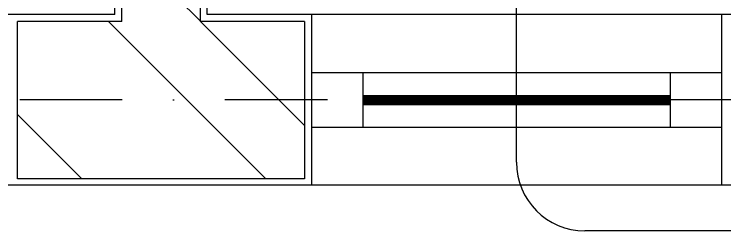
# Model space of a CAD drawing. Extents: x -437689 to -407696, y -55787 to -37037.
# Drawn here: x -434303 to -433783, y -49511 to -49353 of the extents above; entities that cross this region are included whole.
import ezdxf

# ---------------------------------------------------------------- set-up
doc = ezdxf.new("R2010")
doc.units = 0
doc.header["$LTSCALE"] = 150
doc.header["$MEASUREMENT"] = 0
doc.linetypes.add('DASHDOT', pattern=[1, 0.5, -0.25, 0, -0.25])
doc.linetypes.add('HIDDEN', pattern=[9.525, 6.35, -3.175])
for name, color, linetype in [('DR', 6, 'CONTINUOUS'), ('GRID', 252, 'DASHDOT'), ('VENT', 8, 'HIDDEN'), ('WALL', 7, 'CONTINUOUS'), ('WIN-1', 56, 'CONTINUOUS')]:
    doc.layers.add(name, color=color, linetype=linetype)

msp = doc.modelspace()

# ---------------------------------------------------------------- linework, layer by layer
at = {"layer": 'DR', "linetype": 'CONTINUOUS', "ltscale": 900}
for p, q in [((-433935.51, -49460.99), (-433935.51, -49211.12)), ((-433702.67, -49510.99), (-433885.51, -49510.99))]:
    msp.add_line(p, q, dxfattribs=at)
msp.add_arc((-433885.51, -49460.99), 50, 180, 270, dxfattribs=at)
at = {"layer": 'GRID', "color": 9}
msp.add_line((-432722.96, -49415.33), (-436475.27, -49415.33), dxfattribs=at)
at = {"layer": 'VENT', "const_width": 7.5}
msp.add_lwpolyline([(-433823.01, -49415.55), (-434048.01, -49415.55)], dxfattribs=at)
at = {"layer": 'WALL'}
for p, q in [((-434224.26, -49358.05), (-434224.26, -48683.05)), ((-434166.76, -49358.05), (-434166.76, -48683.05)), ((-434224.26, -49358.05), (-434300.51, -49358.05)), ((-434090.51, -49358.05), (-434166.76, -49358.05)), ((-434090.51, -49473.05), (-434300.51, -49473.05))]:
    msp.add_line(p, q, dxfattribs=at)
at = {"layer": 'WALL', "color": 9}
for p, q in [((-434229.26, -49353.05), (-434229.26, -48688.05)), ((-434161.76, -49353.05), (-434161.76, -48688.05)), ((-434229.26, -49353.05), (-434681.76, -49353.05)), ((-433709.26, -49353.05), (-434161.76, -49353.05)), ((-433184.26, -49477.61), (-435151.76, -49477.61))]:
    msp.add_line(p, q, dxfattribs=at)
at = {"layer": 'WALL', "color": 9, "linetype": 'DASHDOT', "ltscale": 900}
for p, q in [((-434224.26, -49300.36), (-434166.76, -49357.86)), ((-434233.92, -49358.05), (-434118.92, -49473.05)), ((-434166.57, -49358.05), (-434090.51, -49434.11)), ((-434300.51, -49426.16), (-434253.63, -49473.05))]:
    msp.add_line(p, q, dxfattribs=at)
at = {"layer": 'WALL', "linetype": 'DASHDOT', "ltscale": 900}
for p, q in [((-434085.51, -49353.05), (-434085.51, -49478.05)), ((-433785.51, -49353.05), (-433785.51, -49478.05)), ((-434300.51, -49473.05), (-434300.51, -49358.05)), ((-434090.51, -49358.05), (-434090.51, -49473.05))]:
    msp.add_line(p, q, dxfattribs=at)
at = {"layer": 'WALL', "linetype": 'CONTINUOUS', "ltscale": 900}
for p, q in [((-434085.51, -49355.44), (-434085.51, -49473.05)), ((-433785.51, -49355.44), (-433785.51, -49473.05)), ((-434048.01, -49395.55), (-434048.01, -49435.55)), ((-433823.01, -49395.55), (-433823.01, -49435.55))]:
    msp.add_line(p, q, dxfattribs=at)
at = {"layer": 'WIN-1'}
for p, q in [((-433785.51, -49395.55), (-434085.51, -49395.55)), ((-433785.51, -49435.55), (-434085.51, -49435.55))]:
    msp.add_line(p, q, dxfattribs=at)

doc.saveas('drawing.dxf')
